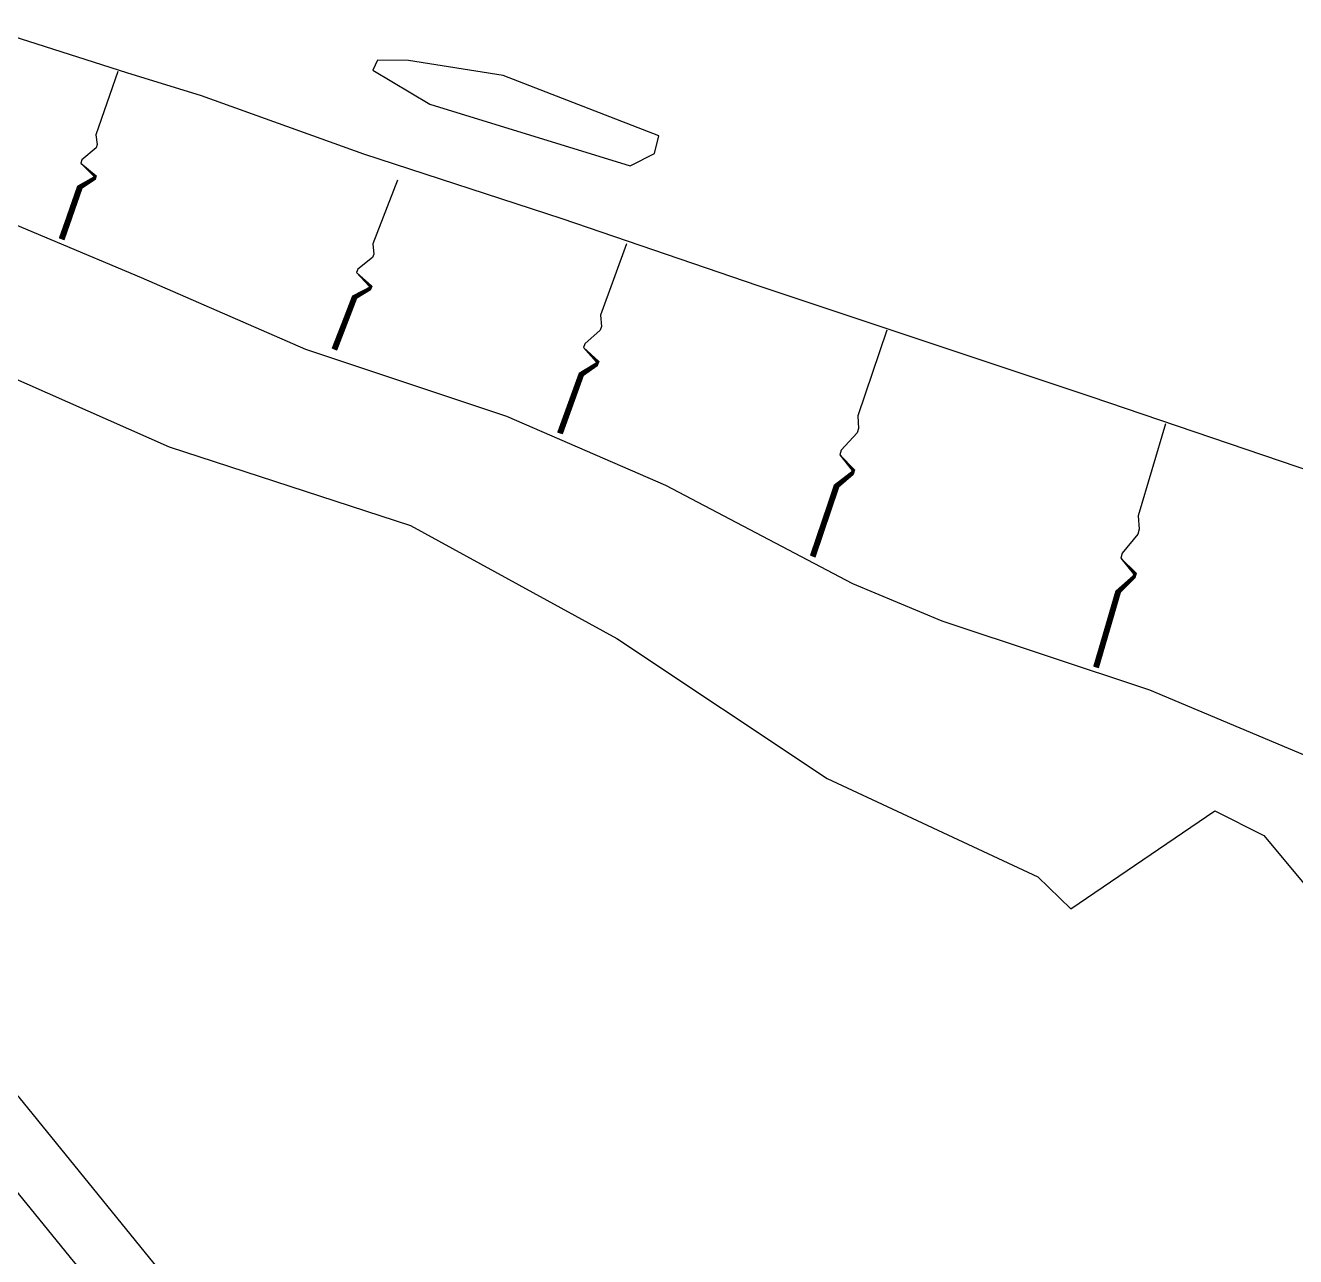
# Model space of a CAD drawing. Extents: x 427500 to 429848, y 434500 to 436505.
# Drawn here: x 429199.4 to 429253.1, y 435198.9 to 435251 of the extents above; entities that cross this region are included whole.
import ezdxf

# ---------------------------------------------------------------- set-up
doc = ezdxf.new("R2010")
doc.units = 0
doc.layers.get('0').update_dxf_attribs({"color": 222})
doc.layers.add('LPTIP_Ex_Base', color=8, linetype='Continuous')

# ---------------------------------------------------------------- blocks, each defined once
blk = doc.blocks.new('MH_BANK_L')
at = {"color": 0, "linetype": 'ByBlock', "flags": 128}
for points in [[(-0.19, 0.02005), (-0.5, 0.02005)], [(-0.5, 0.02005), (-0.5, 0.00005)], [(-0.5, 0.01905), (-0.19, 0.01905)], [(-0.5, 0.01795), (-0.19, 0.01795)], [(-0.5, 0.01695), (-0.19, 0.01695)], [(-0.5, 0.01595), (-0.19, 0.01595)], [(-0.5, 0.01495), (-0.19, 0.01495)], [(-0.5, 0.01395), (-0.19, 0.01395)], [(-0.5, 0.01305), (-0.19, 0.01305)], [(-0.5, 0.01205), (-0.19, 0.01205)], [(-0.5, 0.01105), (-0.19, 0.01105)], [(-0.5, 0.01005), (-0.19, 0.01005)], [(-0.5, 0.00905), (-0.19, 0.00905)], [(-0.5, 0.00805), (-0.19, 0.00805)], [(-0.5, 0.00695), (-0.19, 0.00695)], [(-0.5, 0.00595), (-0.19, 0.00595)], [(-0.5, 0.00495), (-0.19, 0.00495)], [(-0.5, 0.00405), (-0.19, 0.00405)], [(-0.5, 0.00295), (-0.19, 0.00295)], [(-0.5, 0.00195), (-0.19, 0.00195)], [(-0.5, 0.00105), (-0.19, 0.00105)], [(-0.5, 0.00005), (-0.19, 0.00005)], [(-0.19, 0.00005), (-0.19, 0.02005)], [(-0.1, -0.04005), (-0.19, 0.02005)], [(-0.19, 0.01905), (-0.101, -0.03995)], [(-0.19, 0.01795), (-0.102, -0.04005)], [(-0.19, 0.01695), (-0.1031, -0.03995)], [(-0.19, 0.01595), (-0.1042, -0.04005)], [(-0.19, 0.01495), (-0.1052, -0.03995)], [(-0.19, 0.01395), (-0.1062, -0.03995)], [(-0.19, 0.01305), (-0.1072, -0.03995)], [(-0.19, 0.01205), (-0.108, -0.03995)], [(-0.19, 0.01105), (-0.109, -0.03995)], [(-0.19, 0.01005), (-0.11, -0.04005)], [(-0.19, 0.00905), (-0.1112, -0.03995)], [(-0.19, 0.00805), (-0.19, 0.00695)], [(-0.19, 0.00805), (-0.1124, -0.04005)], [(-0.19, 0.00695), (-0.1135, -0.03995)], [(-0.19, 0.00595), (-0.1144, -0.03995)], [(-0.19, 0.00495), (-0.1154, -0.03995)], [(-0.19, 0.00405), (-0.1163, -0.03995)], [(-0.19, 0.00295), (-0.1173, -0.03995)], [(-0.19, 0.00195), (-0.1183, -0.03995)], [(-0.19, 0.00105), (-0.1191, -0.04005)], [(-0.19, 0.00005), (-0.12, -0.04005)], [(-0.0601, 0.04005), (-0.11, -0.04005)], [(-0.0601, 0.04005), (-0.109, -0.03995)], [(-0.0601, 0.04005), (-0.108, -0.03995)], [(-0.0601, 0.04005), (-0.1072, -0.03995)], [(-0.0601, 0.04005), (-0.1062, -0.03995)], [(-0.0601, 0.04005), (-0.1058, -0.03085)], [(-0.0601, 0.04005), (-0.1055, -0.03155)], [(-0.0601, 0.04005), (-0.1052, -0.03995)], [(-0.0601, 0.04005), (-0.1042, -0.04005)], [(-0.0601, 0.04005), (-0.1031, -0.03995)], [(-0.0601, 0.04005), (-0.102, -0.04005)], [(-0.0601, 0.04005), (-0.101, -0.03995)], [(-0.0601, 0.04005), (-0.1, -0.04005)], [(-0.0601, 0.04005), (-0.1, -0.04005)], [(-0.04, 0.04005), (-0.0601, 0.04005)], [(0.05, 0.00005), (-0.04, 0.04005)], [(0.07, 0.00005), (0.05, 0.00005)], [(0.12, 0.02005), (0.07, 0.00005)], [(0.5, 0.02005), (0.12, 0.02005)], [(-0.1, -0.04005), (-0.12, -0.04005)], [(-0.1058, -0.03085), (-0.1137, -0.03085)], [(-0.1055, -0.03155), (-0.1127, -0.03155)], [(-0.1059, -0.03225), (-0.1116, -0.03225)], [(-0.1065, -0.03295), (-0.1105, -0.03295)], [(-0.107, -0.03375), (-0.1094, -0.03375)], [(-0.1075, -0.03445), (-0.1083, -0.03445)], [(-0.1055, -0.03155), (-0.1077, -0.03485)]]:
    blk.add_lwpolyline(points, dxfattribs=at)

msp = doc.modelspace()

# ---------------------------------------------------------------- linework, layer by layer
at = {"layer": 'LPTIP_Ex_Base', "color": 251, "true_color": 0x636466, "flags": 128}
for points in [[(429197.398, 435251.038), (429203.636, 435249.048), (429206.794, 435248.067), (429213.655, 435245.608), (429222.057, 435242.86), (429230.345, 435240.033), (429238.123, 435237.43), (429244.435, 435235.331), (429258.999, 435230.382), (429266.57, 435227.886), (429273.727, 435224.435), (429274.534, 435224.22)], [(429206.569, 435196.468), (429199.09, 435205.685), (429191.447, 435213.779), (429184.58, 435221.068), (429178.052, 435228.503), (429171.674, 435235.928), (429165.997, 435243.091), (429163.971, 435245.884), (429161.297, 435249.124), (429159.198, 435249.736), (429155.175, 435249.883)], [(429172.396, 435246.068), (429174.629, 435246.654), (429182.169, 435247.05), (429189.744, 435245.901), (429196.594, 435243.583), (429204.254, 435240.37), (429211.199, 435237.34), (429219.713, 435234.496), (429226.44, 435231.583), (429234.354, 435227.415), (429238.13, 435225.837), (429246.916, 435222.927), (429256.603, 435218.846), (429265.939, 435215.22), (429274.596, 435211.404), (429279.581, 435208.657), (429280.471, 435208.138)], [(429165.309, 435244.039), (429171.052, 435235.971), (429177.106, 435228.178), (429182.78, 435220.955), (429189.205, 435213.257), (429195.485, 435205.987), (429201.372, 435198.752), (429208.064, 435190.851), (429214.869, 435183.731), (429221.175, 435176.169), (429227.731, 435168.446), (429233.538, 435161.104), (429239.537, 435153.325), (429245.207, 435146.279), (429251.247, 435138.551), (429254.672, 435133.44), (429259.976, 435125.483), (429265.533, 435117.415), (429270.026, 435111.046), (429270.809, 435109.625), (429270.928, 435109.268)], [(429198.55, 435236.251), (429205.433, 435233.205), (429215.646, 435229.883), (429224.38, 435225.096), (429233.275, 435219.169), (429242.186, 435215.014), (429243.582, 435213.661), (429249.68, 435217.799), (429251.747, 435216.765), (429258.039, 435209.208), (429263.663, 435201.823), (429256.741, 435192.917)]]:
    msp.add_lwpolyline(points, dxfattribs=at)
msp.add_lwpolyline([(429224.942, 435245.099), (429225.969, 435245.619), (429226.159, 435246.367), (429219.574, 435248.916), (429215.557, 435249.547), (429214.246, 435249.565), (429214.056, 435249.145), (429216.466, 435247.703)], close=True, dxfattribs=at)

# ---------------------------------------------------------------- block references
at = {"layer": 'LPTIP_Ex_Base', "color": 251, "true_color": 0x636466, "yscale": 10}
for p, xscale, zscale, rotation in [((429202.223, 435245.503), 7.458021, 7.458021, 70.748054), ((429213.908, 435240.864), 7.618904000000001, 7.618904000000001, 68.814966), ((429223.524, 435237.746), 8.477354, 8.477354, 69.992621), ((429234.381, 435233.314), 10.049438, 10.049438, 71.33768800000001), ((429246.268, 435229), 10.693893, 10.693893, 73.55962)]:
    msp.add_blockref('MH_BANK_L', p, dxfattribs=dict(at, xscale=xscale, zscale=zscale, rotation=rotation))

doc.saveas('drawing.dxf')
